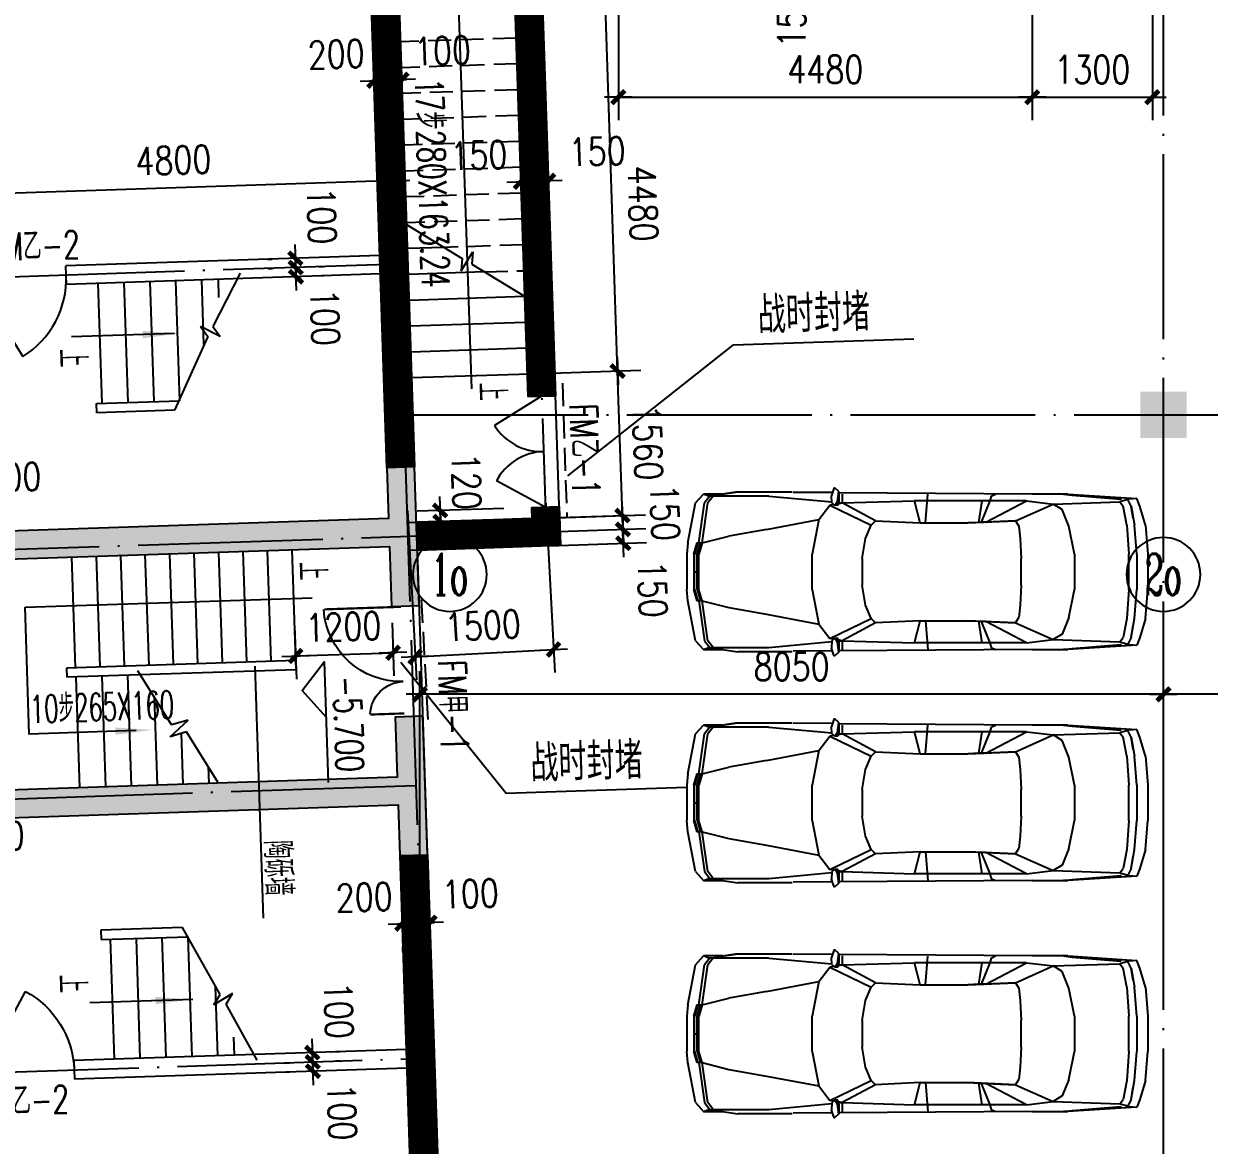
# Model space of a CAD drawing. Extents: x 634182 to 802382, y -1101880 to -864080.
# Drawn here: x 664523 to 677358, y -916773 to -904633 of the extents above; entities that cross this region are included whole.
import ezdxf
from ezdxf.enums import TextEntityAlignment as Align

# ---------------------------------------------------------------- set-up
doc = ezdxf.new("R2010")
doc.units = 0
doc.header["$LTSCALE"] = 1000
doc.header["$MEASUREMENT"] = 0
doc.linetypes.add('DASH', pattern=[0.35, 0.25, -0.1])
doc.linetypes.add('DOTE', pattern=[2.42, 2, -0.2, 0.02, -0.2])
doc.layers.get('0').update_dxf_attribs({"linetype": 'CONTINUOUS'})
doc.layers.get('DEFPOINTS').update_dxf_attribs({"linetype": 'CONTINUOUS'})
for name, color, linetype in [('210', 4, 'CONTINUOUS'), ('AXIS', 3, 'CONTINUOUS'), ('AXIS_TEXT', 7, 'CONTINUOUS'), ('COLUMN', 7, 'CONTINUOUS'), ('DOTE', 1, 'DOTE'), ('LU', 4, 'CONTINUOUS'), ('MC', 4, 'CONTINUOUS'), ('PUB_DIM', 3, 'CONTINUOUS'), ('PUB_TEXT', 7, 'CONTINUOUS'), ('STAIR', 2, 'CONTINUOUS'), ('TEXT1', 7, 'CONTINUOUS'), ('WALL', 191, 'CONTINUOUS'), ('WINDOW', 2, 'CONTINUOUS'), ('WINDOW_TEXT', 6, 'CONTINUOUS'), ('防火分區线', 2, 'CONTINUOUS'), ('防火门', 7, 'CONTINUOUS')]:
    doc.layers.add(name, color=color, linetype=linetype)
doc.styles.add('COMPLEX', font='COMPLEX')
doc.styles.add('DIM_FONT', font='simplex.shx', dxfattribs={"width": 0.8})
doc.styles.add('HZTXT', font='simplex', dxfattribs={"width": 0.8, "bigfont": 'sfont'})
doc.styles.add('SIMPLEX', font='SIMPLEX.SHX')
doc.styles.add('Z', font='romans', dxfattribs={"width": 0.8, "bigfont": 'z'})
doc.dimstyles.new('AXIS', dxfattribs={"dimtxt": 300, "dimasz": 1, "dimexe": 250, "dimexo": 300, "dimgap": 150, "dimtad": 1, "dimdec": 0, "dimzin": 0, "dimdsep": 46, "dimtxsty": 'DIM_FONT', "dimblk": '_DIMX', "dimblk1": '_DIMX', "dimblk2": '_DIMX', "dimcen": 2.5, "dimse1": 1, "dimse2": 1, "dimclrt": 7, "dimadec": 0, "dimazin": 0, "dimtfac": 1, "dimtdec": 0, "dimtix": 1, "dimtmove": 2, "dimatfit": 3, "dimldrblk": '_DIMX', "dimfxl": 0, "dimtolj": 1, "dimtzin": 0, "dimarcsym": 0})
doc.dimstyles.new('DIMN', dxfattribs={"dimtxt": 300, "dimasz": 1, "dimexe": 250, "dimexo": 300, "dimgap": 150, "dimtad": 1, "dimdec": 0, "dimzin": 0, "dimdsep": 46, "dimtxsty": 'DIM_FONT', "dimblk": '_DIMX', "dimblk1": '_DIMX', "dimblk2": '_DIMX', "dimcen": 2.5, "dimclrt": 7, "dimadec": 0, "dimazin": 0, "dimtfac": 1, "dimtdec": 0, "dimtix": 1, "dimtmove": 2, "dimatfit": 3, "dimldrblk": '_DIMX', "dimfxl": 0, "dimtolj": 1, "dimtzin": 0, "dimarcsym": 0})

# ---------------------------------------------------------------- blocks, each defined once
blk = doc.blocks.new('_FZH')
blk.add_solid([(-0.5, -0.5), (0.5, -0.5), (-0.5, 0.5), (0.5, 0.5)])
blk = doc.blocks.new('M_F27')
for p, q in [((984, 905), (1020, 939)), ((-2426, 736), (-2389, 824)), ((-2389, 824), (-1610, 874)), ((-2389, 824), (-1560, 874)), ((-2264, 812), (-2389, 824)), ((-2326, 736), (-2288, 811)), ((-2200, 786), (-2288, 811)), ((-1560, 874), (-2212, 815)), ((-2208, 815), (-2211, 814)), ((-1660, 862), (-2208, 815)), ((-1560, 874), (-1660, 862)), ((-1617, 869), (-1620, 866)), ((-1208, 874), (-1610, 874)), ((-1208, 874), (980, 889)), ((-743, 849), (-793, 874)), ((-730, 799), (-743, 849)), ((-2, 547), (-27, 877)), ((941, 773), (941, 874)), ((980, 902), (995, 790)), ((980, 790), (980, 898)), ((1036, 935), (1062, 857)), ((1051, 889), (1497, 893)), ((1057, 776), (1062, 857)), ((1770, 849), (1058, 784)), ((1506, 899), (2121, 899)), ((2461, 849), (1770, 849)), ((2272, 876), (2121, 899)), ((2272, 876), (2272, 874)), ((2437, 851), (2272, 876)), ((2511, 874), (2287, 874)), ((2398, 849), (2461, 773)), ((2437, 850), (2433, 851)), ((2498, 773), (2436, 849)), ((2511, 874), (2450, 850)), ((2599, 773), (2511, 874)), ((-2489, 522), (-2426, 736)), ((-2326, 736), (-2364, 522)), ((-2326, 736), (-2351, 596)), ((-2276, 522), (-2238, 736)), ((-2200, 786), (-2238, 736)), ((-1446, 761), (-2200, 786)), ((-1622, 510), (-1547, 698)), ((-1547, 698), (-1446, 761)), ((-1145, 799), (-1446, 761)), ((-1019, 572), (-1446, 761)), ((-1145, 799), (-682, 557)), ((-1145, 799), (124, 799)), ((-630, 555), (-730, 799)), ((-642, 799), (-605, 554)), ((124, 799), (61, 547)), ((941, 773), (124, 799)), ((564, 572), (941, 773)), ((1079, 748), (614, 522)), ((983, 777), (941, 773)), ((941, 773), (987, 765)), ((995, 790), (980, 790)), ((980, 790), (992, 746)), ((992, 746), (1021, 747)), ((995, 790), (1022, 746)), ((1022, 748), (995, 790)), ((1021, 747), (1022, 748)), ((1053, 768), (1022, 746)), ((1036, 756), (1079, 748)), ((1204, 585), (1079, 748)), ((2461, 773), (2523, 321)), ((2561, 321), (2498, 773)), ((2599, 773), (2687, 321)), ((-2351, 594), (-2351, 596)), ((-1019, 572), (-1057, 510)), ((-680, 556), (-1019, 572)), ((-1019, 572), (-479, 547)), ((-680, 556), (-630, 555)), ((-605, 554), (-630, 555)), ((-479, 547), (-605, 554)), ((61, 547), (-479, 547)), ((61, 547), (564, 572)), ((564, 572), (614, 522)), ((1795, 472), (1204, 585)), ((1280, 196), (1204, 585)), ((-2489, 522), (-2514, 196)), ((-2364, 522), (-2389, 196)), ((-2301, 196), (-2276, 522)), ((-1622, 510), (-1685, 196)), ((-1070, 371), (-1057, 510)), ((614, 522), (677, 371)), ((2222, 397), (1795, 472)), ((-1082, 145), (-1070, 371)), ((677, 371), (714, 145)), ((2523, 321), (2222, 397)), ((2523, 321), (2586, 321)), ((2523, 321), (2561, 196)), ((2580, 196), (2542, 321)), ((2611, 196), (2574, 321)), ((2580, 321), (2618, 196)), ((2687, 321), (2699, 196)), ((-2514, -206), (-2514, 196)), ((-2389, -206), (-2389, 196)), ((-2301, 196), (-2301, -206)), ((-1685, -206), (-1685, 196)), ((-1082, 145), (-1082, -156)), ((714, -156), (714, 145)), ((1280, 196), (1280, -206)), ((2561, 196), (2561, -206)), ((2580, 196), (2580, -206)), ((2611, 196), (2611, -206)), ((2618, -206), (2618, 196)), ((2699, -206), (2699, 196)), ((2618, -6), (2561, -6)), ((-2489, -533), (-2514, -206)), ((-2389, -206), (-2364, -533)), ((-2276, -533), (-2301, -206)), ((-1685, -206), (-1622, -520)), ((-1070, -382), (-1082, -156)), ((714, -156), (677, -382)), ((1204, -596), (1280, -206)), ((2523, -332), (2561, -206)), ((2580, -206), (2542, -332)), ((2574, -332), (2611, -206)), ((2618, -206), (2580, -332)), ((2687, -332), (2699, -206)), ((-1057, -520), (-1070, -382)), ((677, -382), (614, -533)), ((2523, -332), (2222, -407)), ((2523, -332), (2461, -784)), ((2561, -332), (2498, -784)), ((2586, -332), (2523, -332)), ((2687, -332), (2599, -784)), ((-2489, -533), (-2426, -747)), ((-2326, -747), (-2364, -533)), ((-2276, -533), (-2238, -747)), ((-1622, -520), (-1547, -709)), ((-1019, -583), (-1057, -520)), ((614, -533), (564, -583)), ((1079, -759), (614, -533)), ((1795, -483), (1204, -596)), ((1795, -483), (2222, -407)), ((-2351, -607), (-2351, -605)), ((-2351, -607), (-2326, -747)), ((-1019, -583), (-1446, -772)), ((-682, -568), (-1145, -809)), ((-479, -558), (-1019, -583)), ((-1019, -583), (-680, -567)), ((-730, -809), (-630, -566)), ((-680, -567), (-682, -568)), ((-680, -567), (-630, -566)), ((-605, -565), (-642, -809)), ((-630, -566), (-605, -565)), ((-605, -565), (-479, -558)), ((61, -558), (-479, -558)), ((-2, -558), (-27, -884)), ((61, -558), (124, -809)), ((564, -583), (61, -558)), ((564, -583), (941, -784)), ((1204, -596), (1079, -759)), ((-2426, -747), (-2389, -835)), ((-2326, -747), (-2288, -822)), ((-2288, -822), (-2200, -797)), ((-2200, -797), (-2238, -747)), ((-1446, -772), (-2200, -797)), ((-1547, -709), (-1446, -772)), ((-1145, -809), (-1446, -772)), ((941, -784), (124, -809)), ((987, -776), (941, -784)), ((983, -788), (941, -784)), ((941, -885), (941, -784)), ((992, -757), (980, -800)), ((995, -800), (980, -800)), ((995, -800), (980, -913)), ((980, -909), (980, -800)), ((992, -757), (1021, -758)), ((995, -800), (1022, -757)), ((1022, -758), (995, -800)), ((1021, -758), (1022, -758)), ((1022, -757), (1053, -779)), ((1036, -767), (1079, -759)), ((1057, -787), (1062, -867)), ((1770, -860), (1058, -795)), ((2398, -860), (2461, -784)), ((2436, -860), (2498, -784)), ((2599, -784), (2511, -885)), ((-2389, -835), (-2264, -823)), ((-1560, -885), (-2389, -835)), ((-1610, -885), (-2389, -835)), ((-2212, -826), (-1560, -885)), ((-2208, -826), (-2211, -825)), ((-1660, -872), (-2208, -826)), ((-1560, -885), (-1660, -872)), ((-1621, -877), (-1617, -880)), ((-1610, -885), (-1208, -885)), ((-1208, -885), (980, -900)), ((-1145, -809), (124, -809)), ((-743, -860), (-793, -885)), ((-743, -860), (-730, -809)), ((984, -916), (1020, -950)), ((1036, -946), (1062, -867)), ((1051, -901), (1497, -904)), ((2121, -910), (1506, -910)), ((1770, -860), (2461, -860)), ((2121, -910), (2272, -887)), ((2270, -887), (2121, -910)), ((2437, -861), (2272, -887)), ((2272, -885), (2272, -887)), ((2285, -885), (2511, -885)), ((2437, -861), (2436, -860)), ((2450, -861), (2511, -885))]:
    blk.add_line(p, q)
for centre, start, end in [((1027, 932), 18.1573, 132.965), ((990, 898), 132.965, 179.7454), ((1047, 776), 305.1542, 356.8636), ((1047, -787), 3.1798, 54.8458), ((990, -909), 180.2546, 227.035), ((1027, -942), 227.035, 341.8427)]:
    blk.add_arc(centre, 10, start, end)
at = {"width": 0.8, "flags": 9}
for tag in ['XSIZE', 'YSIZE']:
    blk.add_attdef(tag, (0, 0), '', height=0.5, dxfattribs=at)
blk = doc.blocks.new('_DIMX')
blk.add_line((-150, 0), (150, 0))
at = {"const_width": 50}
blk.add_lwpolyline([(-70, -70), (70, 70)], dxfattribs=at)
blk = doc.blocks.new('*D49')
at = {"color": 0, "linetype": 'ByBlock'}
for p, q in [((676862, -913931), (676862, -911642)), ((684662, -913931), (684662, -911642)), ((684661, -911892), (676863, -911892))]:
    blk.add_line(p, q, dxfattribs=at)
at = {"layer": 'DEFPOINTS', "color": 0, "linetype": 'ByBlock'}
for p in [(676862, -911892), (676862, -914231), (684662, -914231)]:
    blk.add_point(p, dxfattribs=at)
at = {"color": 0, "linetype": 'ByBlock', "rotation": 180}
blk.add_blockref('_DIMX', (676862, -911892), dxfattribs=at)
at = {"color": 0, "linetype": 'ByBlock'}
blk.add_blockref('_DIMX', (684662, -911892), dxfattribs=at)
at = {"color": 7, "linetype": 'ByBlock', "insert": (680762, -911592), "char_height": 300, "attachment_point": 5, "style": 'DIM_FONT'}
blk.add_mtext('\\A1;7800', dxfattribs=at)
blk = doc.blocks.new('*D61')
at = {"color": 0, "linetype": 'ByBlock'}
for p, q in [((668812, -913931), (668812, -911642)), ((676862, -913931), (676862, -911642)), ((676861, -911892), (668813, -911892))]:
    blk.add_line(p, q, dxfattribs=at)
at = {"layer": 'DEFPOINTS', "color": 0, "linetype": 'ByBlock'}
for p in [(668812, -911892), (668812, -914231), (676862, -914231)]:
    blk.add_point(p, dxfattribs=at)
at = {"color": 0, "linetype": 'ByBlock', "rotation": 180}
blk.add_blockref('_DIMX', (668812, -911892), dxfattribs=at)
at = {"color": 0, "linetype": 'ByBlock'}
blk.add_blockref('_DIMX', (676862, -911892), dxfattribs=at)
at = {"color": 7, "linetype": 'ByBlock', "insert": (672837, -911592), "char_height": 300, "attachment_point": 5, "style": 'DIM_FONT'}
blk.add_mtext('\\A1;8050', dxfattribs=at)
blk = doc.blocks.new('*D910')
at = {"color": 0, "linetype": 'ByBlock'}
for p, q in [((667164, -907183), (667214, -907181)), ((667464, -907172), (667464, -907171)), ((667464, -907173), (667467, -907273)), ((667464, -907173), (667467, -907273)), ((667168, -907282), (667218, -907281)), ((667467, -907274), (667467, -907275))]:
    blk.add_line(p, q, dxfattribs=at)
at = {"layer": 'DEFPOINTS', "color": 0, "linetype": 'ByBlock'}
for p in [(667464, -907173), (667467, -907273), (667467, -907273)]:
    blk.add_point(p, dxfattribs=at)
at = {"color": 0, "linetype": 'ByBlock'}
for p, rotation in [((667464, -907173), 271.9000000000652), ((667467, -907273), 91.9000000000652)]:
    blk.add_blockref('_DIMX', p, dxfattribs=dict(at, rotation=rotation))
at = {"color": 7, "linetype": 'ByBlock', "insert": (667749, -906713), "char_height": 300, "attachment_point": 5, "rotation": 271.9, "style": 'DIM_FONT'}
blk.add_mtext('\\A1;100', dxfattribs=at)
blk = doc.blocks.new('*D913')
at = {"color": 0, "linetype": 'ByBlock'}
for p, q in [((668572, -906936), (668544, -906081)), ((663775, -907095), (663746, -906240)), ((668551, -906331), (663756, -906490))]:
    blk.add_line(p, q, dxfattribs=at)
at = {"layer": 'DEFPOINTS', "color": 0, "linetype": 'ByBlock'}
for p in [(663755, -906490), (668582, -907236), (663785, -907395)]:
    blk.add_point(p, dxfattribs=at)
at = {"color": 0, "linetype": 'ByBlock'}
for p, rotation in [((668552, -906331), 1.899999999997419), ((663755, -906490), 181.8999999999974)]:
    blk.add_blockref('_DIMX', p, dxfattribs=dict(at, rotation=rotation))
at = {"color": 7, "linetype": 'ByBlock', "insert": (666143, -906111), "char_height": 300, "attachment_point": 5, "rotation": 1.9, "style": 'DIM_FONT'}
blk.add_mtext('\\A1;4800', dxfattribs=at)
blk = doc.blocks.new('*D942')
at = {"color": 0, "linetype": 'ByBlock'}
for p, q in [((668515, -905243), (668514, -905243)), ((668516, -905243), (668616, -905240)), ((668516, -905243), (668616, -905240)), ((668617, -905240), (668618, -905240)), ((668526, -905543), (668524, -905493)), ((668626, -905540), (668624, -905490))]:
    blk.add_line(p, q, dxfattribs=at)
at = {"layer": 'DEFPOINTS', "color": 0, "linetype": 'ByBlock'}
for p in [(668516, -905243), (668616, -905240), (668616, -905240)]:
    blk.add_point(p, dxfattribs=at)
at = {"color": 0, "linetype": 'ByBlock'}
for p, rotation in [((668516, -905243), 1.899999999999977), ((668616, -905240), 181.9)]:
    blk.add_blockref('_DIMX', p, dxfattribs=dict(at, rotation=rotation))
at = {"color": 7, "linetype": 'ByBlock', "insert": (669056, -904925), "char_height": 300, "attachment_point": 5, "rotation": 1.9, "style": 'DIM_FONT'}
blk.add_mtext('\\A1;100', dxfattribs=at)
blk = doc.blocks.new('*D945')
at = {"color": 0, "linetype": 'ByBlock'}
for p, q in [((668315, -905250), (668314, -905250)), ((668316, -905250), (668516, -905243)), ((668316, -905250), (668516, -905243)), ((668517, -905243), (668518, -905243)), ((668326, -905550), (668324, -905500)), ((668526, -905543), (668524, -905493))]:
    blk.add_line(p, q, dxfattribs=at)
at = {"layer": 'DEFPOINTS', "color": 0, "linetype": 'ByBlock'}
for p in [(668316, -905250), (668516, -905243), (668516, -905243)]:
    blk.add_point(p, dxfattribs=at)
at = {"color": 0, "linetype": 'ByBlock'}
for p, rotation in [((668516, -905243), 181.8999999999729), ((668316, -905250), 1.899999999972879)]:
    blk.add_blockref('_DIMX', p, dxfattribs=dict(at, rotation=rotation))
at = {"color": 7, "linetype": 'ByBlock', "insert": (667906, -904963), "char_height": 300, "attachment_point": 5, "rotation": 1.9, "style": 'DIM_FONT'}
blk.add_mtext('\\A1;200', dxfattribs=at)
blk = doc.blocks.new('M_A1SFU')
blk.add_line((-0.5, 0), (0, -0.866))
blk.add_arc((-0.5, 0), 1, 300, 0)
blk = doc.blocks.new('*D987')
at = {"color": 0, "linetype": 'ByBlock'}
for p, q in [((663865, -909859), (663864, -909859)), ((663866, -909859), (663966, -909855)), ((663866, -909859), (663966, -909855)), ((663967, -909855), (663968, -909855)), ((663876, -910158), (663875, -910108)), ((663976, -910155), (663975, -910105))]:
    blk.add_line(p, q, dxfattribs=at)
at = {"layer": 'DEFPOINTS', "color": 0, "linetype": 'ByBlock'}
for p in [(663866, -909859), (663966, -909855), (663966, -909855)]:
    blk.add_point(p, dxfattribs=at)
at = {"color": 0, "linetype": 'ByBlock'}
for p, rotation in [((663866, -909859), 1.899999999999977), ((663966, -909855), 181.9)]:
    blk.add_blockref('_DIMX', p, dxfattribs=dict(at, rotation=rotation))
at = {"color": 7, "linetype": 'ByBlock', "insert": (664406, -909541), "char_height": 300, "attachment_point": 5, "rotation": 1.9, "style": 'DIM_FONT'}
blk.add_mtext('\\A1;100', dxfattribs=at)
blk = doc.blocks.new('*D989')
at = {"color": 0, "linetype": 'ByBlock'}
for p, q in [((663686, -913746), (663685, -913746)), ((663687, -913746), (663787, -913743)), ((663687, -913746), (663787, -913743)), ((663788, -913743), (663789, -913743)), ((663697, -914046), (663695, -913996)), ((663797, -914043), (663795, -913993))]:
    blk.add_line(p, q, dxfattribs=at)
at = {"layer": 'DEFPOINTS', "color": 0, "linetype": 'ByBlock'}
for p in [(663687, -913746), (663787, -913743), (663787, -913743)]:
    blk.add_point(p, dxfattribs=at)
at = {"color": 0, "linetype": 'ByBlock'}
for p, rotation in [((663687, -913746), 1.899999999999977), ((663787, -913743), 181.9)]:
    blk.add_blockref('_DIMX', p, dxfattribs=dict(at, rotation=rotation))
at = {"color": 7, "linetype": 'ByBlock', "insert": (664226, -913428), "char_height": 300, "attachment_point": 5, "rotation": 1.9, "style": 'DIM_FONT'}
blk.add_mtext('\\A1;100', dxfattribs=at)
blk = doc.blocks.new('*D1043')
at = {"color": 0, "linetype": 'ByBlock'}
for p, q in [((667351, -915881), (667401, -915879)), ((667651, -915870), (667651, -915869)), ((667651, -915871), (667654, -915971)), ((667651, -915871), (667654, -915971)), ((667354, -915981), (667404, -915979)), ((667654, -915972), (667654, -915973))]:
    blk.add_line(p, q, dxfattribs=at)
at = {"layer": 'DEFPOINTS', "color": 0, "linetype": 'ByBlock'}
for p in [(667651, -915871), (667654, -915971), (667654, -915971)]:
    blk.add_point(p, dxfattribs=at)
at = {"color": 0, "linetype": 'ByBlock'}
for p, rotation in [((667651, -915871), 271.9), ((667654, -915971), 91.90000000000002)]:
    blk.add_blockref('_DIMX', p, dxfattribs=dict(at, rotation=rotation))
at = {"color": 7, "linetype": 'ByBlock', "insert": (667969, -916411), "char_height": 300, "attachment_point": 5, "rotation": 271.9, "style": 'DIM_FONT'}
blk.add_mtext('\\A1;100', dxfattribs=at)
blk = doc.blocks.new('*D1044')
at = {"color": 0, "linetype": 'ByBlock'}
for p, q in [((667647, -915770), (667647, -915769)), ((667647, -915771), (667651, -915871)), ((667647, -915771), (667651, -915871)), ((667947, -915761), (667897, -915763)), ((667651, -915872), (667651, -915873)), ((667951, -915861), (667901, -915863))]:
    blk.add_line(p, q, dxfattribs=at)
at = {"layer": 'DEFPOINTS', "color": 0, "linetype": 'ByBlock'}
for p in [(667647, -915771), (667651, -915871), (667651, -915871)]:
    blk.add_point(p, dxfattribs=at)
at = {"color": 0, "linetype": 'ByBlock'}
for p, rotation in [((667647, -915771), 271.900000000024), ((667651, -915871), 91.90000000002401)]:
    blk.add_blockref('_DIMX', p, dxfattribs=dict(at, rotation=rotation))
at = {"color": 7, "linetype": 'ByBlock', "insert": (667932, -915312), "char_height": 300, "attachment_point": 5, "rotation": 271.9, "style": 'DIM_FONT'}
blk.add_mtext('\\A1;100', dxfattribs=at)
blk = doc.blocks.new('*D1045')
at = {"color": 0, "linetype": 'ByBlock'}
for p, q in [((668818, -914368), (668817, -914368)), ((668819, -914368), (668919, -914364)), ((668819, -914368), (668919, -914364)), ((668920, -914364), (668921, -914364)), ((668829, -914668), (668827, -914618)), ((668929, -914664), (668927, -914614))]:
    blk.add_line(p, q, dxfattribs=at)
at = {"layer": 'DEFPOINTS', "color": 0, "linetype": 'ByBlock'}
for p in [(668819, -914368), (668919, -914364), (668919, -914364)]:
    blk.add_point(p, dxfattribs=at)
at = {"color": 0, "linetype": 'ByBlock'}
for p, rotation in [((668819, -914368), 1.899999999999977), ((668919, -914364), 181.9)]:
    blk.add_blockref('_DIMX', p, dxfattribs=dict(at, rotation=rotation))
at = {"color": 7, "linetype": 'ByBlock', "insert": (669358, -914050), "char_height": 300, "attachment_point": 5, "rotation": 1.9, "style": 'DIM_FONT'}
blk.add_mtext('\\A1;100', dxfattribs=at)
blk = doc.blocks.new('M_A17ORW')
at = {"const_width": 0.02}
for points in [[(-0.481, -0.001), (-0.481, -0.308)], [(0.481, 0.001), (0.481, -0.691)]]:
    blk.add_lwpolyline(points, dxfattribs=at)
for centre, radius, start, end in [((-0.501, -0.003), 0.307, 274.2492, 0.2101), ((0.505, 0.002), 0.699, 180.2762, 268.0603)]:
    blk.add_arc(centre, radius, start, end)
blk = doc.blocks.new('*D1046')
at = {"color": 0, "linetype": 'ByBlock'}
for p, q in [((668618, -914374), (668617, -914374)), ((668619, -914374), (668819, -914368)), ((668619, -914374), (668819, -914368)), ((668820, -914368), (668821, -914368)), ((668629, -914674), (668627, -914624)), ((668829, -914668), (668827, -914618))]:
    blk.add_line(p, q, dxfattribs=at)
at = {"layer": 'DEFPOINTS', "color": 0, "linetype": 'ByBlock'}
for p in [(668619, -914374), (668819, -914368), (668819, -914368)]:
    blk.add_point(p, dxfattribs=at)
at = {"color": 0, "linetype": 'ByBlock'}
for p, rotation in [((668619, -914374), 1.899999999940665), ((668819, -914368), 181.8999999999407)]:
    blk.add_blockref('_DIMX', p, dxfattribs=dict(at, rotation=rotation))
at = {"color": 7, "linetype": 'ByBlock', "insert": (668209, -914088), "char_height": 300, "attachment_point": 5, "rotation": 1.9, "style": 'DIM_FONT'}
blk.add_mtext('\\A1;200', dxfattribs=at)
blk = doc.blocks.new('_ARROW')
blk.add_solid([(0, 0), (-1, 0.1), (-1, -0.1)])
blk = doc.blocks.new('*D1047')
at = {"color": 0, "linetype": 'ByBlock'}
for p, q in [((667467, -907272), (667467, -907271)), ((667467, -907273), (667471, -907372)), ((667467, -907273), (667471, -907372)), ((667767, -907263), (667717, -907264)), ((667471, -907373), (667471, -907374)), ((667771, -907363), (667721, -907364))]:
    blk.add_line(p, q, dxfattribs=at)
at = {"layer": 'DEFPOINTS', "color": 0, "linetype": 'ByBlock'}
for p in [(667467, -907273), (667471, -907372), (667471, -907372)]:
    blk.add_point(p, dxfattribs=at)
at = {"color": 0, "linetype": 'ByBlock'}
for p, rotation in [((667467, -907273), 271.9), ((667471, -907372), 91.90000000000002)]:
    blk.add_blockref('_DIMX', p, dxfattribs=dict(at, rotation=rotation))
at = {"color": 7, "linetype": 'ByBlock', "insert": (667785, -907812), "char_height": 300, "attachment_point": 5, "rotation": 271.9, "style": 'DIM_FONT'}
blk.add_mtext('\\A1;100', dxfattribs=at)
blk = doc.blocks.new('_AXISO')
blk.add_circle((0, 0), 0.5)
at = {"layer": 'AXIS_TEXT', "style": 'COMPLEX', "width": 1.041667}
blk.add_attdef('A', text='', height=0.56, dxfattribs=at).set_placement((-0.25, -0.28), (0.25, -0.28), align=Align.FIT)
blk = doc.blocks.new('*D1578')
at = {"color": 0, "linetype": 'ByBlock'}
for p, q in [((667456, -911152), (667475, -911727)), ((668511, -911117), (668530, -911692)), ((667466, -911477), (667465, -911477)), ((667467, -911477), (668522, -911442)), ((668523, -911442), (668524, -911442))]:
    blk.add_line(p, q, dxfattribs=at)
at = {"layer": 'DEFPOINTS', "color": 0, "linetype": 'ByBlock'}
for p in [(667446, -910852), (668501, -910817), (668522, -911442)]:
    blk.add_point(p, dxfattribs=at)
at = {"color": 0, "linetype": 'ByBlock'}
for p, rotation in [((667467, -911477), 1.900000000009969), ((668522, -911442), 181.90000000001)]:
    blk.add_blockref('_DIMX', p, dxfattribs=dict(at, rotation=rotation))
at = {"color": 7, "linetype": 'ByBlock', "insert": (667984, -911160), "char_height": 300, "attachment_point": 5, "rotation": 1.9, "style": 'DIM_FONT'}
blk.add_mtext('\\A1;1200', dxfattribs=at)
blk = doc.blocks.new('_DBLK1')
for p, q in [((-0.5, 0), (-0.25, -0.433)), ((0.5, 0), (0.25, -0.433))]:
    blk.add_line(p, q)
for centre, start, end in [((-0.5, 0), 300, 0), ((0.5, 0), 180, 240)]:
    blk.add_arc(centre, 0.5, start, end)
at = {"layer": 'WINDOW_TEXT', "style": 'SIMPLEX', "flags": 9}
blk.add_attdef('A', text='', height=1, dxfattribs=at).set_placement((0, 1.5), align=Align.MIDDLE)
blk = doc.blocks.new('*D1763')
at = {"color": 0, "linetype": 'ByBlock'}
for p, q in [((673009, -904068), (673387, -904068)), ((673137, -904067), (673137, -904066)), ((673137, -904218), (673137, -904068)), ((673137, -904218), (673137, -904068)), ((673009, -904218), (673387, -904218)), ((673137, -904219), (673137, -904220))]:
    blk.add_line(p, q, dxfattribs=at)
at = {"layer": 'DEFPOINTS', "color": 0, "linetype": 'ByBlock'}
for p in [(672709, -904068), (673137, -904068), (672709, -904218)]:
    blk.add_point(p, dxfattribs=at)
at = {"color": 0, "linetype": 'ByBlock'}
for p, rotation in [((673137, -904068), 269.9945169233209), ((673137, -904218), 89.99451692332092)]:
    blk.add_blockref('_DIMX', p, dxfattribs=dict(at, rotation=rotation))
at = {"color": 7, "linetype": 'ByBlock', "insert": (672836, -904584), "char_height": 300, "attachment_point": 5, "rotation": 89.9945, "style": 'DIM_FONT'}
blk.add_mtext('\\A1;150', dxfattribs=at)
blk = doc.blocks.new('*D1769')
at = {"color": 0, "linetype": 'ByBlock'}
for p, q in [((670208, -910133), (671259, -910098)), ((671009, -910106), (671009, -910105)), ((671014, -910257), (671010, -910107)), ((671014, -910257), (671010, -910107)), ((670213, -910283), (671264, -910248)), ((671015, -910258), (671015, -910259))]:
    blk.add_line(p, q, dxfattribs=at)
at = {"layer": 'DEFPOINTS', "color": 0, "linetype": 'ByBlock'}
for p in [(669908, -910143), (671010, -910107), (669913, -910293)]:
    blk.add_point(p, dxfattribs=at)
at = {"color": 0, "linetype": 'ByBlock'}
for p, rotation in [((671010, -910107), 271.8999999999884), ((671014, -910257), 91.89999999998844)]:
    blk.add_blockref('_DIMX', p, dxfattribs=dict(at, rotation=rotation))
at = {"color": 7, "linetype": 'ByBlock', "insert": (671331, -910754), "char_height": 300, "attachment_point": 5, "rotation": 271.9, "style": 'DIM_FONT'}
blk.add_mtext('\\A1;150', dxfattribs=at)
blk = doc.blocks.new('*D1770')
at = {"color": 0, "linetype": 'ByBlock'}
for p, q in [((670203, -909983), (671254, -909948)), ((671005, -909956), (671004, -909955)), ((671010, -910107), (671005, -909957)), ((671010, -910107), (671005, -909957)), ((670208, -910133), (671259, -910098)), ((671010, -910108), (671010, -910109))]:
    blk.add_line(p, q, dxfattribs=at)
at = {"layer": 'DEFPOINTS', "color": 0, "linetype": 'ByBlock'}
for p in [(669903, -909993), (671005, -909957), (669908, -910143)]:
    blk.add_point(p, dxfattribs=at)
at = {"color": 0, "linetype": 'ByBlock'}
for p, rotation in [((671005, -909957), 271.8999999999688), ((671010, -910107), 91.89999999996884)]:
    blk.add_blockref('_DIMX', p, dxfattribs=dict(at, rotation=rotation))
at = {"color": 7, "linetype": 'ByBlock', "insert": (671465, -909923), "char_height": 300, "attachment_point": 5, "rotation": 271.9, "style": 'DIM_FONT'}
blk.add_mtext('\\A1;150', dxfattribs=at)
blk = doc.blocks.new('*D1771')
at = {"color": 0, "linetype": 'ByBlock'}
for p, q in [((669910, -908428), (671203, -908385)), ((671005, -909956), (670953, -908394)), ((669962, -909991), (671254, -909948))]:
    blk.add_line(p, q, dxfattribs=at)
at = {"layer": 'DEFPOINTS', "color": 0, "linetype": 'ByBlock'}
for p in [(669610, -908438), (670953, -908393), (669662, -910001)]:
    blk.add_point(p, dxfattribs=at)
at = {"color": 0, "linetype": 'ByBlock'}
for p, rotation in [((670953, -908393), 91.89999999998592), ((671005, -909957), 271.8999999999859)]:
    blk.add_blockref('_DIMX', p, dxfattribs=dict(at, rotation=rotation))
at = {"color": 7, "linetype": 'ByBlock', "insert": (671278, -909165), "char_height": 300, "attachment_point": 5, "rotation": 271.9, "style": 'DIM_FONT'}
blk.add_mtext('\\A1;1560', dxfattribs=at)
blk = doc.blocks.new('*D1772')
at = {"color": 0, "linetype": 'ByBlock'}
for p, q in [((669761, -903950), (671054, -903907)), ((670953, -908392), (670804, -903917)), ((669910, -908428), (671203, -908385))]:
    blk.add_line(p, q, dxfattribs=at)
at = {"layer": 'DEFPOINTS', "color": 0, "linetype": 'ByBlock'}
for p in [(669462, -903960), (670804, -903916), (669610, -908438)]:
    blk.add_point(p, dxfattribs=at)
at = {"color": 0, "linetype": 'ByBlock'}
for p, rotation in [((670804, -903916), 91.89999999998507), ((670953, -908393), 271.8999999999851)]:
    blk.add_blockref('_DIMX', p, dxfattribs=dict(at, rotation=rotation))
at = {"color": 7, "linetype": 'ByBlock', "insert": (671227, -906580), "char_height": 300, "attachment_point": 5, "rotation": 271.9, "style": 'DIM_FONT'}
blk.add_mtext('\\A1;4480', dxfattribs=at)
blk = doc.blocks.new('*D1817')
at = {"color": 0, "linetype": 'ByBlock'}
for p, q in [((669720, -909879), (668781, -909910)), ((669724, -909999), (668785, -910030)), ((669031, -909901), (669031, -909900)), ((669031, -909902), (669035, -910022)), ((669031, -909902), (669035, -910022)), ((669035, -910023), (669035, -910024))]:
    blk.add_line(p, q, dxfattribs=at)
at = {"layer": 'DEFPOINTS', "color": 0, "linetype": 'ByBlock'}
for p in [(670020, -909869), (669035, -910022), (670024, -909989)]:
    blk.add_point(p, dxfattribs=at)
at = {"color": 0, "linetype": 'ByBlock'}
for p, rotation in [((669031, -909902), 271.8999999999876), ((669035, -910022), 91.89999999998753)]:
    blk.add_blockref('_DIMX', p, dxfattribs=dict(at, rotation=rotation))
at = {"color": 7, "linetype": 'ByBlock', "insert": (669314, -909587), "char_height": 300, "attachment_point": 5, "rotation": 271.9, "style": 'DIM_FONT'}
blk.add_mtext('\\A1;120', dxfattribs=at)
blk = doc.blocks.new('*D1818')
at = {"color": 0, "linetype": 'ByBlock'}
for p, q in [((670052, -906339), (670051, -906339)), ((670203, -906334), (670053, -906339)), ((670203, -906334), (670053, -906339)), ((670204, -906334), (670205, -906334))]:
    blk.add_line(p, q, dxfattribs=at)
at = {"layer": 'DEFPOINTS', "color": 0, "linetype": 'ByBlock'}
for p in [(670020, -905339), (670170, -905334), (670053, -906339)]:
    blk.add_point(p, dxfattribs=at)
at = {"color": 0, "linetype": 'ByBlock'}
for p, rotation in [((670053, -906339), 1.899999999976473), ((670203, -906334), 181.8999999999765)]:
    blk.add_blockref('_DIMX', p, dxfattribs=dict(at, rotation=rotation))
at = {"color": 7, "linetype": 'ByBlock', "insert": (670731, -906016), "char_height": 300, "attachment_point": 5, "rotation": 1.9, "style": 'DIM_FONT'}
blk.add_mtext('\\A1;150', dxfattribs=at)
blk = doc.blocks.new('*D1819')
at = {"color": 0, "linetype": 'ByBlock'}
for p, q in [((669902, -906344), (669901, -906344)), ((670053, -906339), (669903, -906344)), ((670053, -906339), (669903, -906344)), ((670054, -906339), (670055, -906339))]:
    blk.add_line(p, q, dxfattribs=at)
at = {"layer": 'DEFPOINTS', "color": 0, "linetype": 'ByBlock'}
for p in [(669870, -905344), (670020, -905339), (669903, -906344)]:
    blk.add_point(p, dxfattribs=at)
at = {"color": 0, "linetype": 'ByBlock'}
for p, rotation in [((669903, -906344), 1.899999999974946), ((670053, -906339), 181.899999999975)]:
    blk.add_blockref('_DIMX', p, dxfattribs=dict(at, rotation=rotation))
at = {"color": 7, "linetype": 'ByBlock', "insert": (669450, -906057), "char_height": 300, "attachment_point": 5, "rotation": 1.9, "style": 'DIM_FONT'}
blk.add_mtext('\\A1;150', dxfattribs=at)

msp = doc.modelspace()

# ---------------------------------------------------------------- hatches: boundary and pattern name
at = {"layer": '210'}
for points in [[(668473.351, -909989.877), (668455.116, -909440.179), (668754.951, -909430.233), (668804.684, -910929.411), (668504.849, -910939.358), (668483.298, -910289.712), (663685.94, -910448.857), (663729.148, -911748.203), (663529.151, -911754.776), (663486.05, -910455.488), (662086.928, -910502.021), (662076.873, -910202.07)], [(661969.846, -913007.574), (661979.793, -913307.409), (668576.162, -913088.588), (668594.397, -913638.283), (668894.232, -913628.336), (668844.499, -912129.161), (668544.786, -912139.514), (668566.327, -912788.863)]]:
    msp.add_hatch(color=256, dxfattribs=at).paths.add_polyline_path(points)

# ---------------------------------------------------------------- linework, layer by layer
at = {"elevation": -284.642}
for points in [[(670413.344, -909525.447), (672206.59, -908109.837), (674161.198, -908045.005)], [(668606.764, -911544.979), (669745.444, -912961.828), (671700.052, -912896.996)]]:
    msp.add_lwpolyline(points, dxfattribs=at)
at = {"layer": 'DOTE'}
for p, q in [((668396.208, -901631.678), (668968.363, -918879.057)), ((676862.048, -1007266.093), (676862.048, -902577.649)), ((669977.832, -904067.309), (670179.091, -910134.181)), ((668682.055, -907232.22), (663784.746, -907394.681)), ((668633.996, -908866.093), (773621.778, -908866.093)), ((670179.091, -910134.181), (660584.435, -910452.469)), ((668769.434, -912882.43), (658475.161, -913223.926)), ((663770.119, -915999.897), (668867.242, -915830.808))]:
    msp.add_line(p, q, dxfattribs=at)
at = {"layer": 'MC', "linetype": 'Continuous'}
msp.add_line((667026.265, -911588.569), (667116.683, -914314.172), dxfattribs=at)
at = {"layer": 'PUB_DIM'}
for points in [[(673938.594, -903285.08), (669189.744, -903285.08), (669369.508, -908584.26)], [(666154.034, -907986.928), (665041.141, -908023.847)], [(664537.067, -910948.87), (667647.072, -910845.701)], [(665738.819, -912283.179), (664582.603, -912321.535), (664537.067, -910948.87)], [(667797.339, -912140.512), (667537.53, -911848.966), (667777.446, -911540.842), (667820.705, -912844.867)], [(666353.075, -915193.387), (665240.182, -915230.306)]]:
    msp.add_lwpolyline(points, dxfattribs=at)
at = {"layer": 'STAIR', "linetype": 'DASH'}
for p, q in [((669851.652, -904787.842), (668602.342, -904829.286)), ((669860.935, -905067.688), (668611.625, -905109.132)), ((669870.219, -905347.534), (668620.909, -905388.978)), ((669879.502, -905627.38), (668630.192, -905668.824)), ((669888.785, -905907.226), (668639.476, -905948.67)), ((669898.069, -906187.073), (668648.759, -906228.516)), ((669907.352, -906466.919), (668658.043, -906508.362)), ((669916.636, -906746.765), (668667.326, -906788.209)), ((669925.919, -907026.611), (669075.439, -907054.824)), ((669513.223, -907320.455), (669935.203, -907306.457))]:
    msp.add_line(p, q, dxfattribs=at)
at = {"layer": 'STAIR'}
for p, q in [((668667.969, -906807.586), (669270.178, -907172.984)), ((669075.439, -907054.824), (668676.61, -907068.055)), ((669259.225, -907306.7), (669383.722, -907101.517)), ((669270.178, -907172.984), (669259.225, -907306.7)), ((669383.722, -907101.517), (669372.769, -907235.233)), ((669513.223, -907320.455), (668685.893, -907347.901)), ((669372.769, -907235.233), (669944.345, -907582.044)), ((666868.105, -907333.394), (666570.13, -907910.656)), ((669944.486, -907586.303), (668695.176, -907627.747)), ((666435.977, -907908.93), (666515.087, -908017.288)), ((666649.24, -908019.014), (666435.977, -907908.93)), ((666570.13, -907910.656), (666649.24, -908019.014)), ((669953.77, -907866.149), (668704.46, -907907.593)), ((666515.087, -908017.288), (666157.307, -908816.776)), ((669963.053, -908145.995), (668713.743, -908187.439)), ((670002.32, -908424.846), (668723.027, -908467.285)), ((666123.043, -912223.443), (665758.637, -911637.999)), ((666107.97, -912350.615), (666302.28, -912170.772)), ((666302.28, -912170.772), (666123.043, -912223.443)), ((666287.206, -912297.945), (666107.97, -912350.615)), ((666626.381, -912842.851), (666287.206, -912297.945)), ((666651.355, -915141.155), (666243.035, -914417.109)), ((666785.099, -915130.542), (666579.6, -915254.518)), ((666579.6, -915254.518), (666651.355, -915141.155)), ((666713.343, -915243.905), (666785.099, -915130.542)), ((667050.579, -915850.122), (666713.343, -915243.905))]:
    msp.add_line(p, q, dxfattribs=at)
at = {"layer": 'WALL', "linetype": 'Continuous'}
for p, q in [((668455.138, -909440.863), (668267.819, -903794.179)), ((668567.674, -903784.232), (668754.994, -909430.916)), ((668594.368, -913637.873), (668743.566, -918135.399)), ((668894.203, -913627.927), (669043.401, -918125.453))]:
    msp.add_line(p, q, dxfattribs=at)
at = {"layer": 'WALL'}
for p, q in [((669823.801, -903948.304), (669980.435, -908669.963)), ((670131.862, -904186.315), (670280.27, -908660.016)), ((668378.884, -907142.223), (664980.862, -907254.947)), ((664987.493, -907454.837), (664980.862, -907254.947)), ((668385.515, -907342.113), (664987.493, -907454.837)), ((665310.349, -908744.817), (666209.854, -908714.978)), ((669980.435, -908669.963), (670280.27, -908660.016)), ((665313.665, -908844.762), (665310.349, -908744.817)), ((666157.307, -908816.776), (665313.665, -908844.762)), ((670020.221, -909869.303), (670320.056, -909859.356)), ((670020.221, -909869.303), (670024.2, -909989.237)), ((670320.056, -909859.356), (670333.981, -910279.126)), ((670024.2, -909989.237), (668674.942, -910033.997)), ((670333.981, -910279.126), (668684.888, -910333.832)), ((667468.636, -911525.41), (664985.002, -911607.801)), ((667471.952, -911625.355), (667468.636, -911525.41)), ((664985.002, -911607.801), (664988.318, -911707.746)), ((667472.042, -911625.352), (664988.318, -911707.746)), ((666243.035, -914417.109), (665359.414, -914446.422)), ((665359.414, -914446.422), (665362.729, -914546.367)), ((665362.729, -914546.367), (666302.213, -914515.201)), ((668664.02, -915737.518), (665066.107, -915856.874)), ((665066.107, -915856.874), (665072.739, -916056.788)), ((668670.649, -915937.36), (665072.737, -916056.715))]:
    msp.add_line(p, q, dxfattribs=at)
at = {"layer": 'WALL', "linetype": 'DASH'}
msp.add_line((668826.876, -910866.875), (668900.969, -912199.698), dxfattribs=at)
at = {"layer": 'WALL', "linetype": 'Continuous', "const_width": 300}
for points in [[(668417.746, -903789.206), (668605.056, -909435.89)], [(668744.285, -913632.9), (668893.483, -918130.426)]]:
    msp.add_lwpolyline(points, dxfattribs=at)
at = {"layer": 'WALL', "linetype": 'DASH'}
msp.add_lwpolyline([(670354.939, -908523.014), (670403.162, -909976.666)], dxfattribs=at)
at = {"layer": 'WALL'}
msp.add_lwpolyline([(663486.072, -910456.171), (663529.174, -911755.46), (663729.171, -911748.887), (663685.962, -910449.54), (668483.32, -910290.396), (668504.871, -910940.041), (668804.706, -910930.095), (668754.973, -909430.916), (668455.138, -909440.863), (668473.374, -909990.56), (662076.895, -910202.754), (662086.951, -910502.704)], dxfattribs=at)
msp.add_lwpolyline([(668894.203, -913627.927), (668844.47, -912128.751), (668544.756, -912139.105), (668566.297, -912788.453), (661969.817, -913007.165), (661979.764, -913307), (668576.132, -913088.179), (668594.368, -913637.873)], close=True, dxfattribs=at)
at = {"layer": 'WINDOW'}
for p, q in [((665327.214, -907443.543), (665370.316, -908742.828)), ((665607.061, -907434.259), (665650.162, -908733.545)), ((665886.907, -907424.976), (665930.008, -908724.261)), ((666166.753, -907415.692), (666209.854, -908714.978)), ((666166.753, -907415.692), (666209.854, -908714.978)), ((666446.599, -907406.433), (666469.776, -908105.069)), ((666626.501, -907400.465), (666633.067, -907598.422)), ((665084.947, -911604.485), (665045.161, -910405.145)), ((665349.802, -911595.699), (665310.015, -910396.359)), ((665614.656, -911586.913), (665574.87, -910387.573)), ((665879.51, -911578.127), (665839.724, -910378.787)), ((666144.365, -911569.341), (666104.578, -910370.001)), ((666409.219, -911560.555), (666369.433, -910361.214)), ((666674.073, -911551.769), (666634.287, -910352.428)), ((666938.927, -911542.982), (666899.141, -910343.642)), ((667203.782, -911534.196), (667163.996, -910334.856)), ((667468.636, -911525.41), (667428.85, -910326.07)), ((665368.109, -911695.147), (665407.895, -912894.487)), ((665647.955, -911685.863), (665687.741, -912885.204)), ((665088.263, -911704.43), (665128.049, -912903.771)), ((665935.972, -911922.9), (665967.587, -912875.92)), ((666229.134, -912315.01), (666247.433, -912866.637)), ((666521.192, -912673.859), (666527.279, -912857.353)), ((666345.314, -915814.486), (666302.213, -914515.201)), ((666345.314, -915814.486), (666302.213, -914515.201)), ((665505.776, -915842.336), (665462.674, -914543.051)), ((665785.622, -915833.053), (665742.52, -914533.768)), ((666065.468, -915823.769), (666022.367, -914524.484)), ((666625.16, -915805.179), (666600.326, -915056.57)), ((666805.061, -915799.211), (666798.494, -915601.254))]:
    msp.add_line(p, q, dxfattribs=at)
at = {"layer": '防火分區线'}
msp.add_lwpolyline([(670964.39, -972989.531), (669930.672, -943360.583), (671429.757, -943310.853), (671328.633, -940262.53), (669829.549, -940312.26), (669531.557, -932868.141), (668033.307, -932917.835), (667879.132, -928270.303), (670927.456, -928169.18), (670824.675, -925070.884), (667776.351, -925172.008), (667572.456, -919024.612), (669071.51, -918974.892), (668784.816, -910330.517), (670333.981, -910279.126), (670132.89, -904217.313), (677011.942, -904218.158), (677043.45, -902681.362), (677043.45, -902681.362), (694084.156, -902681.362), (694084.156, -901076.757), (701312.048, -901076.757)], dxfattribs=at)
at = {"layer": '防火分區线', "const_width": 300}
for points in [[(670130.352, -908664.99), (669977.832, -904067.309), (676862.048, -904072.157), (676863.104, -902572.157)], [(668779.843, -910180.599), (670179.091, -910134.181), (670170.139, -909864.33)]]:
    msp.add_lwpolyline(points, dxfattribs=at)

# ---------------------------------------------------------------- block references
at = {"layer": 'AXIS'}
ref = msp.add_blockref('_AXISO', (669136.578, -910594.398), dxfattribs=dict(at, xscale=-800, yscale=800, zscale=800))
ref.add_attrib('A', '1o', dxfattribs={"layer": 'AXIS_TEXT', "height": 448, "style": 'COMPLEX', "width": 0.646552}).set_placement((668936.578, -910818.398), (669336.578, -910818.398), align=Align.FIT)
ref = msp.add_blockref('_AXISO', (676862.048, -910594.398), dxfattribs=dict(at, xscale=-800, yscale=800, zscale=800))
ref.add_attrib('A', '2o', dxfattribs={"layer": 'AXIS_TEXT', "height": 448, "rotation": 360, "style": 'COMPLEX', "width": 0.551471}).set_placement((676662.048, -910818.398), (677062.048, -910818.398), align=Align.FIT)
at = {"layer": 'COLUMN', "xscale": 500, "yscale": 500, "zscale": 500}
msp.add_blockref('_FZH', (676862.048, -908866.093), dxfattribs=at)
at = {"layer": 'LU', "xscale": 0.95745, "yscale": 0.95745, "zscale": 0.95745, "rotation": 180}
for p in [(674285.027, -910571.307), (674285.027, -913071.307), (674285.027, -915571.307)]:
    msp.add_blockref('M_F27', p, dxfattribs=at)
at = {"layer": 'PUB_DIM', "yscale": 400, "zscale": 400}
for p, xscale, rotation in [((666210.87, -907985.043), 400, 1.899999999999999), ((665916.536, -912277.284), 400, 1.899999999999999), ((666349.944, -915193.491), -400, 181.9)]:
    msp.add_blockref('_ARROW', p, dxfattribs=dict(at, xscale=xscale, rotation=rotation))
at = {"layer": 'WINDOW'}
for name, p, xscale, yscale, zscale, rotation in [('M_A1SFU', (664484.362, -907371.472), -1000, -1000, 1000, 181.9), ('_DBLK1', (670150.246, -909264.66), 1200, 1200, 1200, 271.9), ('M_A17ORW', (668625.942, -911521.68), 1200, -1200, 1200, 91.9), ('M_A1SFU', (664569.698, -915973.408), 1000, -1000, 1000, 1.899999999999999)]:
    msp.add_blockref(name, p, dxfattribs=dict(at, xscale=xscale, yscale=yscale, zscale=zscale, rotation=rotation))

# ---------------------------------------------------------------- texts
at = {"style": 'HZTXT', "width": 0.8}
for p in [(672476.556, -907990.49, -284.642), (670015.41, -912842.481, -284.642)]:
    msp.add_text('战时封堵', height=400, rotation=1.8997452, dxfattribs=at).set_placement(p)
at = {"layer": 'MC', "linetype": 'Continuous', "style": 'HZTXT', "width": 0.7}
for s, rotation, p in [('17步280X163.24', 271.9, (668759.287, -905227.452)), ('FM乙-2', 1.9, (664143.545, -907203.634)), ('FM乙-1', 271.9, (670431.517, -908752.04)), ('FM甲-1', 271.9, (669007.462, -911526.423)), ('FM乙-2', 1.9, (664027.224, -916454.937))]:
    msp.add_text(s, height=300, rotation=rotation, dxfattribs=at).set_placement(p)
at = {"layer": 'PUB_DIM', "style": 'DIM_FONT', "width": 0.7}
msp.add_text('-5.700', height=300, rotation=271.9, dxfattribs=at).set_placement((668038.708, -912211.261), align=Align.MIDDLE)
at = {"layer": 'PUB_TEXT', "style": 'Z', "width": 0.7}
msp.add_text('上', height=300, rotation=271.9, dxfattribs=at).set_placement((667649.991, -910655.953), align=Align.MIDDLE_RIGHT)
at = {"layer": 'TEXT1', "style": 'Z', "width": 0.7}
for s, p in [('上', (664898.852, -908156.417)), ('上', (669440.256, -908518.768)), ('陶砾墙', (667118.666, -913476.723)), ('上', (664894.759, -914928.613))]:
    msp.add_text(s, height=300, rotation=271.9, dxfattribs=at).set_placement(p)
at = {"layer": '防火门', "style": 'Z', "width": 0.6}
msp.add_text('10步265X160', height=300, rotation=1.8999201, dxfattribs=at).set_placement((664595.746, -912203.716))

# ---------------------------------------------------------------- dimensions: what is measured, and where the dimension line sits
at = {"layer": 'LU'}
for base, p1, p2, picture, middle in [((668812.237, -911891.978), (676862.048, -914230.557), (668812.237, -914230.557), '*D61', (672837.143, -911591.978)), ((676862.048, -911891.978), (684662.048, -914230.557), (676862.048, -914230.557), '*D49', (680762.048, -911591.978))]:
    dim = msp.add_linear_dim(base=base, p1=p1, p2=p2, angle=0, dimstyle='DIMN', dxfattribs=at)
    dim.commit()
    dim.dimension.update_dxf_attribs({"geometry": picture, "text_midpoint": middle})
at = {"layer": 'PUB_DIM'}
for base, p1, p2, angle, dimstyle, picture, middle in [((670804.148, -903915.787), (669610.168, -908437.86), (669461.633, -903960.323), 91.9, 'DIMN', '*D1772', (671227.444, -906579.729)), ((673136.552, -904067.843), (672708.931, -904217.902), (672708.945, -904067.802), 89.9945169, 'DIMN', '*D1763', (672836.474, -904583.75)), ((669903.269, -906343.699), (670020.031, -905339.276), (669870.114, -905344.249), 181.9, 'AXIS', '*D1819', (669450.156, -906057.258)), ((670053.187, -906338.726), (670169.949, -905334.303), (670020.031, -905339.276), 181.9, 'AXIS', '*D1818', (670730.576, -906016.09)), ((669034.841, -910022.057), (670020.221, -909869.302), (670024.2, -909989.236), 271.9, 'DIMN', '*D1817', (669313.754, -909587.169)), ((671004.546, -909956.716), (669908.033, -910143.172), (669903.06, -909993.256), 91.9, 'DIMN', '*D1770', (671464.704, -909923.456)), ((671009.519, -910106.632), (669913.006, -910293.091), (669908.033, -910143.172), 91.9, 'DIMN', '*D1769', (671331.161, -910754.038))]:
    dim = msp.add_linear_dim(base=base, p1=p1, p2=p2, angle=angle, dimstyle=dimstyle, dxfattribs=at)
    dim.commit()
    dim.dimension.update_dxf_attribs({"geometry": picture, "text_midpoint": middle, "dimtype": 129})
for p1, p2, distance in [((670961.751, -903947.446), (675441.78, -903947.996), -1480.733), ((675441.78, -903947.996), (676742.13, -903948.154), -1480.734), ((668660.66, -909603.468), (670158.841, -909523.751), -1885.866)]:
    msp.add_aligned_dim(p1=p1, p2=p2, distance=distance, dimstyle='DIMN', dxfattribs=at).render()
at = {"layer": 'PUB_DIM', "linetype": 'Continuous'}
for base, p1, p2, angle, picture, middle, dimtype in [((668516.012, -905243.127), (668316.105, -905249.758), (668516.012, -905243.127), 1.9, '*D945', (667906.387, -904963.185), 129), ((668615.96, -905239.811), (668516.012, -905243.127), (668615.96, -905239.811), 1.9, '*D942', (669055.765, -904925.056), 128), ((667467.421, -907272.514), (667464.105, -907172.569), (667467.421, -907272.514), 271.9, '*D910', (667749.02, -906712.87), 129), ((667470.736, -907372.459), (667467.421, -907272.514), (667470.736, -907372.459), 271.9, '*D1047', (667785.491, -907812.265), 128), ((663966.427, -909855.258), (663866.482, -909858.574), (663966.427, -909855.258), 1.9, '*D987', (664406.233, -909540.503), 128), ((663786.624, -913742.813), (663686.66, -913746.129), (663786.624, -913742.813), 1.9, '*D989', (664226.42, -913428.058), 128), ((668918.636, -914364.462), (668818.708, -914367.777), (668918.636, -914364.462), 1.9, '*D1045', (669358.451, -914049.706), 128), ((668818.708, -914367.777), (668618.801, -914374.408), (668818.708, -914367.777), 1.9, '*D1046', (668209.083, -914087.835), 129), ((667650.813, -915871.161), (667647.498, -915771.24), (667650.813, -915871.161), 271.9, '*D1044', (667932.413, -915311.529), 129), ((667654.128, -915971.082), (667650.813, -915871.161), (667654.128, -915971.082), 271.9, '*D1043', (667968.883, -916410.9), 128)]:
    dim = msp.add_linear_dim(base=base, p1=p1, p2=p2, angle=angle, dimstyle='DIMN', dxfattribs=at)
    dim.commit()
    dim.dimension.update_dxf_attribs({"geometry": picture, "text_midpoint": middle, "dimtype": dimtype})
dim = msp.add_aligned_dim(p1=(668582.107, -907235.536), p2=(663784.746, -907394.681), distance=-905.087, dimstyle='DIMN', dxfattribs=at)
dim.commit()
dim.dimension.update_dxf_attribs({"geometry": '*D913', "text_midpoint": (666143.472, -906110.684)})
at = {"layer": 'PUB_DIM'}
dim = msp.add_aligned_dim(p1=(669662.031, -910001.251), p2=(669610.168, -908437.86), distance=-1343.253, text='1560', dimstyle='DIMN', dxfattribs=at)
dim.commit()
dim.dimension.update_dxf_attribs({"geometry": '*D1771', "text_midpoint": (671278.449, -909165.073)})
at = {"layer": 'PUB_DIM', "ltscale": 1500}
dim = msp.add_aligned_dim(p1=(667446.31, -910852.361), p2=(668500.8, -910817.38), distance=-625.215, text='1200', dimstyle='DIMN', dxfattribs=at)
dim.commit()
dim.dimension.update_dxf_attribs({"geometry": '*D1578', "text_midpoint": (667984.338, -911159.907)})

doc.saveas('drawing.dxf')
